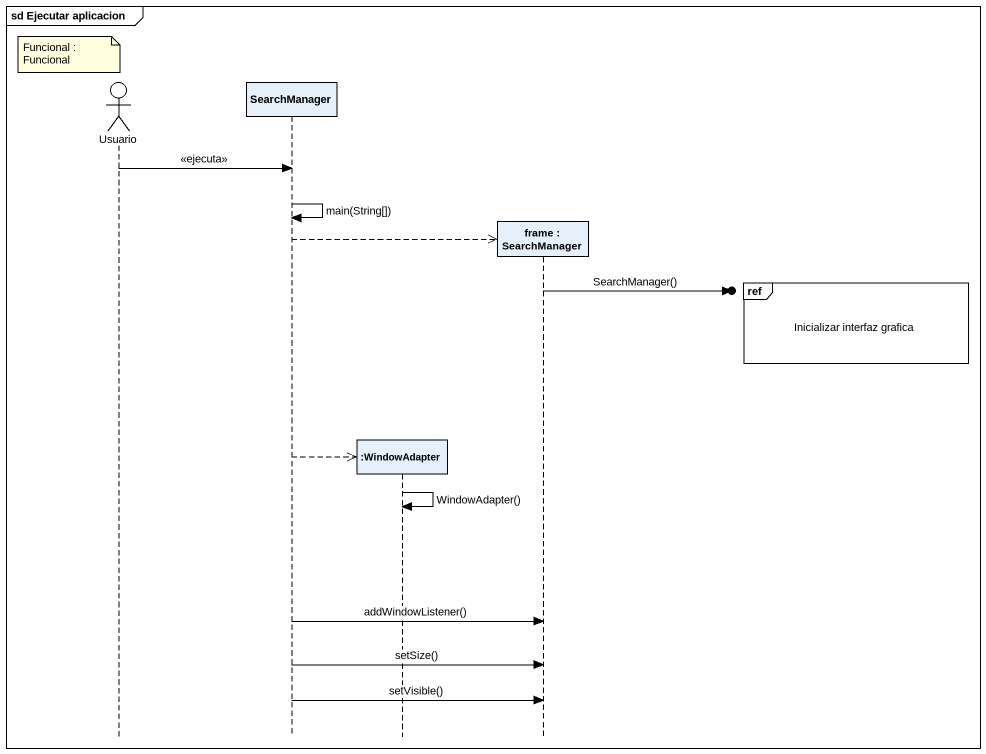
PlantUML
@startuml
mainframe sd Ejecutar aplicacion
hide footbox
actor Usuario
participant SearchManager
participant ":WindowAdapter" as WindowAdapter
participant "frame : SearchManager" as frame_

note over Usuario : Funcional : Funcional
Usuario -> SearchManager : <<ejecuta>>
SearchManager -> SearchManager : main(String[])
SearchManager -->> frame_ **
ref over frame_ : Inicializar interfaz grafica
frame_ ->o] : SearchManager()
SearchManager -->> WindowAdapter **
WindowAdapter -> WindowAdapter : WindowAdapter()
SearchManager -> frame_ : addWindowListener()
SearchManager -> frame_ : setSize()
SearchManager -> frame_ : setVisible()
@enduml
